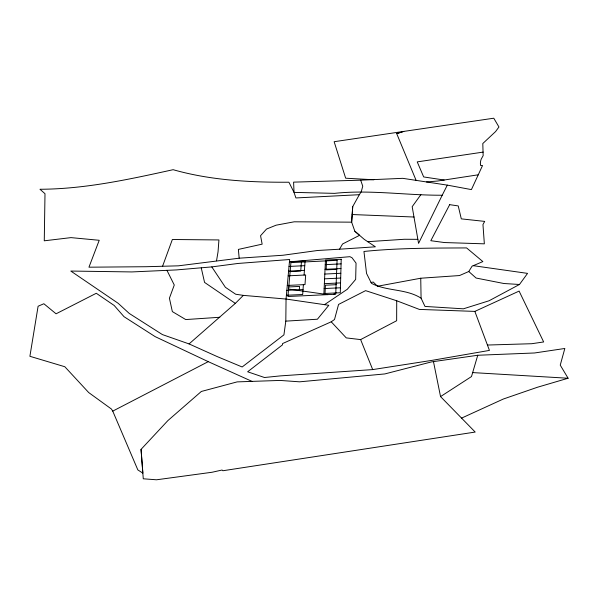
<?xml version="1.0" encoding="UTF-8"?>
<svg xmlns="http://www.w3.org/2000/svg" width="598" height="598" viewBox="0 0 598 598"><rect width="100%" height="100%" fill="white"/><g stroke="black" fill="none" stroke-linecap="round" stroke-linejoin="round"><path stroke-width="0.9" d="M396.721 300.764L396.653 320.722L360.624 339.597L346.257 337.892L331.225 321.806L282.555 343.573L282.473 344.874L247.647 371.777L264.466 377.51L280.402 375.888L372.696 369.594L432.533 360.273L489.441 350.406L474.857 311.401L419.377 309.413L396.721 300.764L365.61 290.643L338.558 304.427L334.514 319.504L331.225 321.806M285.814 321.133L286.053 299.052L289.649 259.51L238.049 263.449L211.797 266.902L176.537 269.915L131.866 271.933L70.796 271.051L118.187 303.313L129.265 313.457L162.379 334.574L189.065 343.925L217.313 356.632L242.16 366.978L283.923 334.858L285.814 321.133L317.403 319.227L328.81 305.294L286.053 299.052L243.334 295.375L235.687 294.238L225.394 287.309L211.797 266.902M325.013 294.246L325.424 285.201L336.285 284.685M326.53 260.855L326.119 269.862L336.786 269.347M359.338 194.701L352.723 206.594L351.654 222.164L354.823 231.224L359.562 235.328L342.579 243.977L339.514 249.209L317.62 250.487L283.033 255.241L239.178 258.194L178.346 265.833L145.919 266.723L88.953 267.194L99.223 240.284L70.983 237.623L44.267 240.807L45 193.722L39.976 189.26C85.028 189.095 129.325 179.318 173.128 169.697C210.601 180.342 250.136 182.457 288.916 182.218L294.029 192.384L295.898 197.953L359.338 194.701L361.282 191.659L362.747 186.172L360.676 180.177L293.603 182.136L294.029 192.384L334.506 193.363C370.379 189.536 406.274 195.434 442.214 195.225L447.311 185.126L471.411 189.603L482.534 165.541L480.613 165.429L480.515 164.936A43.684 22.096 0.1 0 1 481.248 159.061L483.154 155.659L482.803 143.527L495.585 131.575L498.956 126.985L493.776 118.21L403.792 131.403L396.683 133.586L416.111 180.372M352.723 206.594L351.654 222.164L294.209 221.806L276.089 225.192L266.544 229.056L260.556 235.702L262.156 244.156L238.37 249.411L239.178 258.194M303.388 284.67L302.678 294.508L286.397 295.27M304.076 275.065L305.085 261.057L289.447 261.834L349.927 256.684L352.013 257.745L356.049 263.127L355.661 279.408L347.311 289.268L324.49 304.666M299.239 290.568L299.553 286.435L288.759 286.95M301.414 262.103L300.727 271.111L290.127 271.627M216.528 260.788L218.038 251.848L218.935 239.94L172.359 239.506L162.589 266.2M477.757 355.257L471.493 376.561L440.547 396.594L475.193 432.062L222.875 470.746L222.052 470.028L212.103 472.248L156.534 479.79L143.273 478.789L141.046 449.375L167.903 420.573L201.332 391.466L237.159 381.883L280.096 380.433L299.613 381.823L384.85 373.929L431.554 361.887L477.757 355.257L534.552 352.977L564.833 348.477L560.244 365.124L568.1 378.242L537.467 387.242L503.254 399.06L461.611 418.092M442.214 195.225L418.563 243.371L412.186 206.684L420.902 194.619M371.022 282.42L373.257 282.069L377.495 286.248L420.738 278.227L459.511 275.551L468.78 271.514L472.069 266.177L482.863 261.58L466.59 247.923C432.369 248.088 398.006 247.968 363.95 251.466L366.544 273.436L371.478 283.332C386.913 291.465 406.094 288.572 421.082 298.178L424.984 306.43L463.383 308.822L489.052 300.772L519.475 284.484L527.556 273.383L473.242 265.676M189.065 343.925L235.335 303.388L243.334 295.375M333.647 294.358L336.039 292.407M208.246 361.655L155.188 336.652L124.018 316.686L114.173 305.466L96.285 293.274L56.07 313.801L43.856 303.739L38.1 306.243L29.9 356.296L64.816 366.731L88.713 392.565L111.437 409.039L112.745 411.125L208.246 361.655L252.012 381.382M474.857 311.401L519.101 291.091L543.657 341.959L531.749 343.715L487.43 345.039M396.683 133.586L403.792 131.403L334.14 141.711L345.666 178.211L373.832 179.766M478.25 174.803L437.572 181.03L426.509 181.956M483.206 152.094L417.232 161.886L423.676 176.941L444.224 180.035M219.78 317.269L185.746 319.564L172.344 311.595L169.413 298.2L174.272 285.022L166.932 270.296M367.725 241.689L404.412 239.267L417.875 239.327M339.514 249.209L375.387 246.81L364.249 239.364L354.823 231.224M289.021 266.446L304.748 265.669M325.26 264.66L341.077 263.875M288.602 271.111L304.412 270.341M325.035 269.332L340.95 268.554M288.169 275.835L305.668 274.983L304.995 284.596L287.294 285.44M324.819 274.056L340.823 273.279M324.594 278.832L340.688 278.055M324.37 283.669L340.561 282.891M286.846 290.329L303.036 289.559M324.138 288.557L340.426 287.788M360.676 180.177L402.753 178.331L447.311 185.126M352.177 214.533L414.078 217.022M472.614 372.584L568.1 378.242M519.475 284.484L503.912 283.512L476.098 278.04L468.78 271.514M288.572 289.043L327.726 294.635M235.335 303.388L204.561 282.413L201.264 267.934M112.745 411.125L137.839 469.908L142.87 473.153L141.046 449.375M360.624 339.597L372.696 369.594M433.528 361.887L440.547 396.594M420.738 278.227L421.082 298.178M341.204 259.263L340.292 292.743L323.907 293.506L325.469 260.04L341.204 259.263M337.078 260.332L335.732 294.261L287.907 296.503L290.927 262.619L337.078 260.332M449.681 204.658L430.822 240.702L444.374 242.541L484.35 243.835L482.96 224.556L484.694 221.395L461.297 218.868L458.24 205.921L449.681 204.658"/></g></svg>
